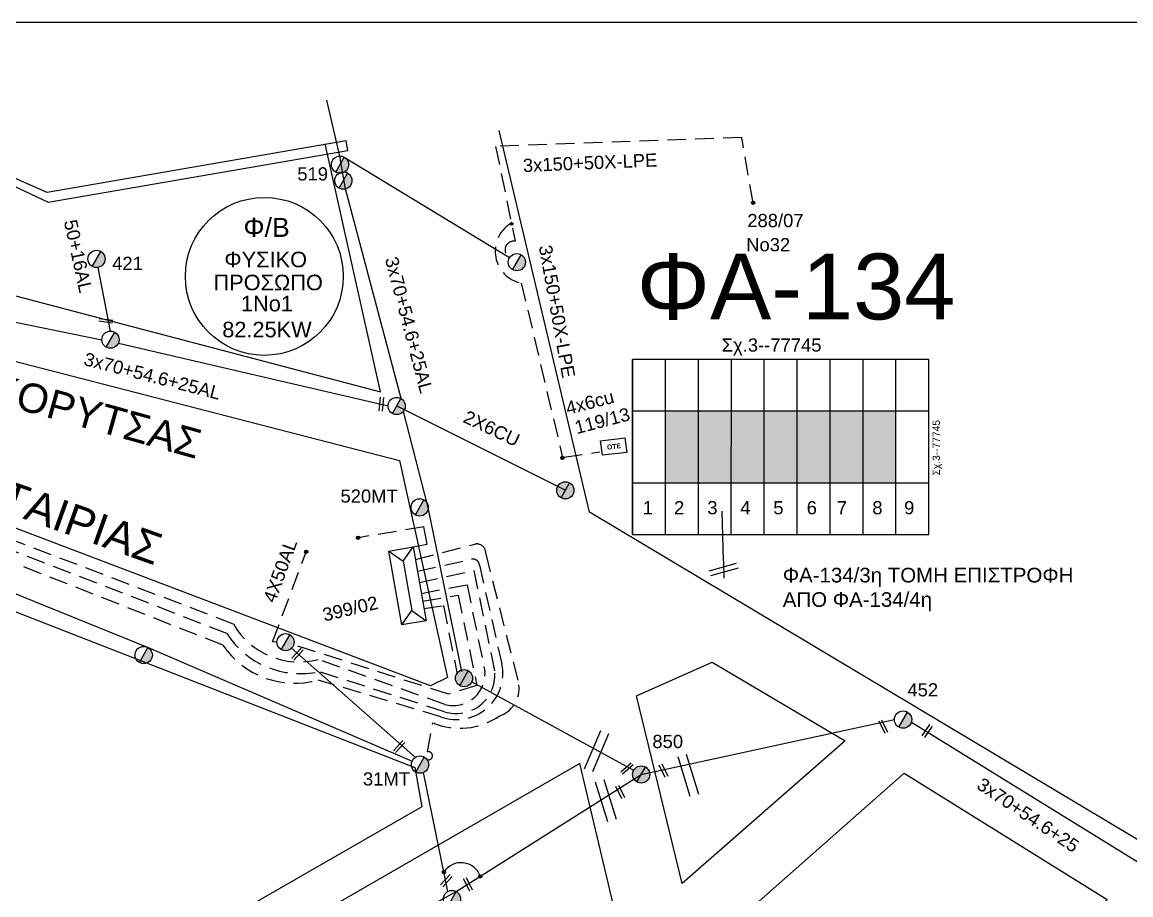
# Model space of a CAD drawing. Header units: millimetres. Extents: x -2449 to 9266, y 48 to 3905.
# Drawn here: x 7285.4 to 7436.9, y 3768.2 to 3887.4 of the extents above; entities that cross this region are included whole.
import ezdxf
from ezdxf.enums import TextEntityAlignment as Align

# ---------------------------------------------------------------- set-up
doc = ezdxf.new("R2010")
doc.units = ezdxf.units.MM
doc.linetypes.add('DASHED', pattern=[19.05, 12.7, -6.35])
for name, color, linetype in [('Pillar OTE', 7, 'Continuous'), ('Άγνωστα', 7, 'Continuous'), ('Ασφαλειοκιβώτια Χ.Τ 9 αναχωρήσεων', 7, 'Continuous'), ('Γυμνά εναέρια ΧΤ (3Φ)   4x50AL', 7, 'Continuous'), ('Επιγραφές - Σχήματα', 7, 'Continuous'), ('Καλώδια ΧΤ    2Χ6 CU', 7, 'SYN_LINE'), ('Καλώδια ΧΤ   3x150AL+50XLPE', 7, 'DASHED'), ('Μηχανική τομή', 7, 'Continuous'), ('Στύλος Ξύλινος', 7, 'Continuous'), ('Στύλος Ξύλινος @ 1', 7, 'Continuous'), ('Στύλος ΦΜ', 7, 'Continuous'), ('Στύλος ΦΜ @ 1', 7, 'Continuous'), ('Συνδέσεις', 7, 'Continuous'), ('Συνεστραμμένα ΧΤ   3x70+54.6+25 AL', 7, 'SYN_LINE'), ('Τομή', 7, 'Continuous'), ('Υποσταθμός πόλεως', 7, 'Continuous'), ('Υπόβαθρο ΔΕΗ', 7, 'Continuous'), ('Υπόγεια Καλώδια Δικτύου ΧΤ   .075', 7, 'DASHED'), ('Υπόγεια καλώδια Παροχών ΧΤ   4x6', 7, 'DASHED')]:
    doc.layers.add(name, color=color, linetype=linetype)
doc.styles.add('ar', font='arial.ttf')
doc.styles.add('arial', font='arial.ttf')
doc.styles.get("Standard").update_dxf_attribs({"font": 'arial.ttf'})
doc.linetypes.add('SYN_LINE', pattern='A,0.5,-0.0001,["/\\/\\/\\/",Standard,S=0.1,R=0,X=0,Y=-0.05],-0.25', length=0.7501)

# ---------------------------------------------------------------- blocks, each defined once
blk = doc.blocks.new('ΥΠΑΡΧΩΝ ΤΣΙΜΕΝΤΕΝΙΟΣ ΣΤΥΛΟΣ')
at = {"layer": 'Στύλος ΦΜ'}
blk.add_hatch(color=7, dxfattribs=at).paths.add_polyline_path([(-1.29, -2.28, 0.574793), (2.62, 0, 0.268822), (1.3, 2.27)])
at = {"layer": 'Στύλος ΦΜ', "color": 7}
blk.add_line((-1.29, -2.28), (1.3, 2.27), dxfattribs=at)
blk.add_circle((0, 0), 2.62, dxfattribs=at)
at = {"layer": 'Στύλος ΦΜ', "flags": 4}
for tag, p in [('ΑΡΙΘΜΟΣ', (-4.68, 8.05)), ('ΤΥΠΟΣ', (-4.91, 3.03))]:
    blk.add_attdef(tag, p, '', height=4, dxfattribs=at)
blk = doc.blocks.new('ΥΠΑΡΧΩΝ ΞΥΛΙΝΟΣ ΣΤΥΛΟΣ')
at = {"layer": 'Στύλος Ξύλινος'}
h = blk.add_hatch(color=7, dxfattribs=at)
h.paths.add_polyline_path([(-2.62, 0, 0.270008), (-1.29, -2.28), (1.3, 2.27, 0.576266)])
h.paths.add_polyline_path([(-1.29, -2.28, 0.574793), (2.62, 0, 0.268822), (1.3, 2.27)])
at = {"layer": 'Στύλος Ξύλινος', "color": 7}
blk.add_line((-1.29, -2.28), (1.3, 2.27), dxfattribs=at)
blk.add_circle((0, 0), 2.62, dxfattribs=at)
at = {"layer": 'Στύλος Ξύλινος', "flags": 4}
for tag, p in [('ΑΡΙΘΜΟΣ', (-4.91, 8.6)), ('ΤΥΠΟΣ', (-4.85, 3.39))]:
    blk.add_attdef(tag, p, '', height=4, dxfattribs=at)
blk = doc.blocks.new('ΥΠΟΣΤΑΘΜΟΣ ΠΟΛΕΩΣ')
at = {"layer": 'Υποσταθμός πόλεως', "linetype": 'Continuous', "ltscale": 40}
blk.add_lwpolyline([(-8.57, 2.82), (8.57, 2.82), (8.57, -2.82), (-8.57, -2.82)], close=True, dxfattribs=at)
for points in [[(-5.75, 0), (-8.57, 2.82)], [(5.75, 0), (8.57, 2.82)], [(-8.57, -2.82), (-5.75, 0)], [(-5.75, 0), (5.75, 0)], [(8.57, -2.82), (5.75, 0)]]:
    blk.add_lwpolyline(points, dxfattribs=at)
at = {"layer": 'Υποσταθμός πόλεως', "linetype": 'SYN_LINE', "ltscale": 40, "flags": 1}
for tag, p in [('ΜΕΤΑΣΧΗΜΑΤΙΣΜΟΣ', (10.6, 2.39)), ('ΙΣΧΥΣ', (10.58, -0.41)), ('ΑΡΙΘΜΟΣ', (10.7, -3.13))]:
    blk.add_attdef(tag, p, '', height=1.8, dxfattribs=at)
blk = doc.blocks.new('ΜΗΧΑΝΙΚΗ ΤΟΜΗ')
at = {"layer": 'Μηχανική τομή', "ltscale": 40}
for p, q in [((-1.89, 0.78), (1.89, 0.78)), ((1.89, 0), (-1.89, 0))]:
    blk.add_line(p, q, dxfattribs=at)
blk = doc.blocks.new('ΤΟΜΗ')
at = {"layer": 'Τομή', "ltscale": 40}
for p, q in [((-5.68, 0), (5.68, 0)), ((5.68, -2.33), (-5.68, -2.33))]:
    blk.add_line(p, q, dxfattribs=at)
blk = doc.blocks.new('ΑΣΦΑΛΕΙΟΚΙΒΩΤΙΟ ΥΠΟΣΤΑΘΜΟΥ 9 ΑΝΑΧΩΡΗΣΕΩΝ')
at = {"layer": 'Ασφαλειοκιβώτια Χ.Τ 9 αναχωρήσεων', "ltscale": 40}
for p, q in [((-23.8, 40.36), (24.02, 40.36)), ((-9.72, 40.36), (-9.72, -40.64)), ((9.94, 40.36), (9.94, -40.64)), ((-23.8, 31.36), (24.02, 31.36)), ((-23.8, 22.36), (24.02, 22.36)), ((-23.8, 13.36), (24.02, 13.36)), ((-23.8, 4.36), (24.02, 4.36)), ((-23.8, -4.64), (24.02, -4.64)), ((-23.8, -13.64), (24.02, -13.64)), ((-23.8, -22.64), (24.02, -22.64)), ((-23.8, -31.64), (24.02, -31.64))]:
    blk.add_line(p, q, dxfattribs=at)
at = {"layer": 'Ασφαλειοκιβώτια Χ.Τ 9 αναχωρήσεων'}
blk.add_lwpolyline([(-23.8, -40.64), (24.02, -40.64), (24.02, 40.36), (-23.8, 40.36)], close=True, dxfattribs=at)
for s, p in [('1', (-18.29, 37.57)), ('2', (-18.29, 29)), ('3', (-18.29, 19.93)), ('4', (-18.29, 10.91)), ('5', (-18.29, 1.89)), ('6', (-18.29, -7.24)), ('7', (-18.29, -15.48)), ('8', (-18.29, -25.17)), ('9', (-18.29, -33.86))]:
    blk.add_text(s, height=3.6, rotation=270, dxfattribs=at).set_placement(p)
at = {"layer": 'Ασφαλειοκιβώτια Χ.Τ 9 αναχωρήσεων', "ltscale": 40}
for tag, height, p in [('ΟΝΟΜΑ', 5, (-0.16, 44.31)), ('ΚΕΙΜΕΝΟ 1', 2, (17.06, 35.59)), ('ΚΕΙΜΕΝΟ 2', 2, (17.06, 26.88)), ('ΚΕΙΜΕΝΟ 3', 2, (17.06, 17.69)), ('ΚΕΙΜΕΝΟ 4', 2, (17.06, 8.71)), ('ΚΕΙΜΕΝΟ 5', 2, (17.06, -0.13)), ('ΚΕΙΜΕΝΟ 6', 2, (17.06, -9.05)), ('ΚΕΙΜΕΝΟ 7', 2, (17.06, -18.13)), ('ΚΕΙΜΕΝΟ 8', 2, (17.06, -26.85)), ('ΚΕΙΜΕΝΟ 9', 2, (17.06, -35.99)), ('ΣΧ', 2, (-0.1, -42.64))]:
    blk.add_attdef(tag, text='', height=height, dxfattribs=at).set_placement(p, align=Align.MIDDLE_CENTER)
blk = doc.blocks.new('_ΣΥΝΔΕΣΗ')
at = {"layer": 'Συνδέσεις', "linetype": 'SYN_LINE', "ltscale": 40}
blk.add_hatch(color=256, dxfattribs=at).paths.add_polyline_path([(0.5, -0.01, 1), (-0.5, -0.01, 1)])
at = {"layer": 'Συνδέσεις'}
blk.add_circle((0, -0.01), 0.5, dxfattribs=at)
blk = doc.blocks.new('TSONTA XT1')
at = {"ltscale": 40}
h = blk.add_hatch(color=256, dxfattribs=at)
h.dxf.hatch_style = 1
h.paths.add_polyline_path([(595.96, 2487.66), (597.07, 2488.77), (595.96, 2489.87), (594.85, 2488.77)])
blk.add_lwpolyline([(594.85, 2488.77), (595.96, 2489.87), (597.07, 2488.77), (595.96, 2487.66)], close=True, dxfattribs=at)
blk = doc.blocks.new('PILLAR ΟΤΕ')
at = {"layer": 'Pillar OTE', "ltscale": 40}
blk.add_lwpolyline([(-3.31, 2.02), (3.39, 2.02), (3.39, -1.99), (-3.31, -1.99)], close=True, dxfattribs=at)
at = {"layer": 'Pillar OTE', "insert": (-1.81, 0.71), "char_height": 1.3575, "width": 109.961, "attachment_point": 1}
blk.add_mtext('{\\fArial|b1|i0|c161|p34;OTE}', dxfattribs=at)
blk = doc.blocks.new('τομή_')
at = {"layer": 'Επιγραφές - Σχήματα'}
for p, q in [((-1.287, -0.22), (0.131, 0.749)), ((-1.08, -0.463), (0.339, 0.506)), ((-0.662, 0.625), (-0.294, -0.367))]:
    blk.add_line(p, q, dxfattribs=at)

msp = doc.modelspace()

# ---------------------------------------------------------------- hatches: boundary and pattern name
at = {"layer": 'Ασφαλειοκιβώτια Χ.Τ 9 αναχωρήσεων', "ltscale": 40}
for color, points in [(6, [(7377.79, 3834.27), (7373.29, 3834.27), (7373.29, 3824.45), (7377.79, 3824.45)]), (2, [(7382.34, 3834.27), (7377.84, 3834.27), (7377.84, 3824.45), (7382.34, 3824.45)]), (151, [(7386.79, 3834.27), (7382.29, 3834.27), (7382.29, 3824.45), (7386.79, 3824.45)]), (85, [(7391.29, 3834.27), (7386.79, 3834.27), (7386.79, 3824.45), (7391.29, 3824.45)]), (62, [(7395.79, 3834.27), (7391.29, 3834.27), (7391.29, 3824.45), (7395.79, 3824.45)]), (30, [(7400.29, 3834.27), (7395.79, 3834.27), (7395.79, 3824.45), (7400.29, 3824.45)]), (1, [(7404.79, 3834.27), (7400.29, 3834.27), (7400.29, 3824.45), (7404.79, 3824.45)])]:
    msp.add_hatch(color=color, dxfattribs=at).paths.add_polyline_path(points)

# ---------------------------------------------------------------- linework, layer by layer
at = {"layer": 'Άγνωστα', "color": 6, "linetype": 'SYN_LINE', "ltscale": 20}
for points in [[(7328.82, 3869.11), (7327.03, 3876.75)], [(7329.59, 3864.61), (7328.82, 3869.11)], [(7337.16, 3835.97), (7329.59, 3864.61)], [(7345.47, 3798.67), (7340.89, 3821.09)]]:
    msp.add_lwpolyline(points, dxfattribs=at)
at = {"layer": 'Άγνωστα', "linetype": 'SYN_LINE', "ltscale": 20}
msp.add_lwpolyline([(7297.46, 3845.19), (7295.77, 3853.89)], dxfattribs=at)
at = {"layer": 'Άγνωστα', "color": 6, "linetype": 'SYN_LINE', "ltscale": 15}
msp.add_lwpolyline([(7340.89, 3821.09), (7337.48, 3834.2)], dxfattribs=at)
at = {"layer": 'Άγνωστα', "color": 6, "linetype": 'DASHED', "ltscale": 0.2}
msp.add_lwpolyline([(7340.29, 3807.28), (7342.97, 3807.68), (7344.84, 3798.3)], dxfattribs=at)
at = {"layer": 'Άγνωστα', "color": 151, "linetype": 'SYN_LINE', "ltscale": 20}
msp.add_lwpolyline([(7339.12, 3786.94), (7322.13, 3801.9)], dxfattribs=at)
at = {"layer": 'Γυμνά εναέρια ΧΤ (3Φ)   4x50AL', "color": 2, "linetype": 'DASHED', "ltscale": 0.2}
for points in [[(7320.2, 3802.68), (7319.6, 3802.72), (7324.21, 3815.03)], [(7340.12, 3808.27), (7344.95, 3809.12), (7347.52, 3796.77), (7343.64, 3795.58), (7322.5, 3802.32)]]:
    msp.add_lwpolyline(points, dxfattribs=at)
at = {"layer": 'Επιγραφές - Σχήματα', "color": 6, "linetype": 'SYN_LINE', "ltscale": 20}
msp.add_line((7329.41, 3868.95), (7351.98, 3855.22), dxfattribs=at)
at = {"layer": 'Επιγραφές - Σχήματα'}
msp.add_lwpolyline([(7022.92, 3887.4), (9025.82, 3887.4), (9025.82, 2893.51), (7022.92, 2893.51)], close=True, dxfattribs=at)
at = {"layer": 'Επιγραφές - Σχήματα', "color": 1, "linetype": 'DASHED', "ltscale": 0.2}
msp.add_lwpolyline([(7338.83, 3815.7), (7340.74, 3816.05), (7340.29, 3818.45), (7331.29, 3816.95)], dxfattribs=at)
at = {"layer": 'Επιγραφές - Σχήματα', "color": 85, "linetype": 'Continuous', "ltscale": 0.2}
msp.add_lwpolyline([(7371.11, 3746.01), (7361.62, 3786.12), (7304.48, 3753.16)], dxfattribs=at)
at = {"layer": 'Επιγραφές - Σχήματα', "color": 202}
msp.add_circle((7318.48, 3852.66), 10.79, dxfattribs=at)
at = {"layer": 'Επιγραφές - Σχήματα', "color": 7, "linetype": 'Continuous', "ltscale": 0.15}
msp.add_arc((7345.37, 3769.77), 2.78, 18.8976, 147.9141, dxfattribs=at)
at = {"layer": 'Καλώδια ΧΤ    2Χ6 CU', "color": 6, "ltscale": 20}
msp.add_line((7336.57, 3834.95), (7359.63, 3823.43), dxfattribs=at)
at = {"layer": 'Καλώδια ΧΤ   3x150AL+50XLPE', "color": 6, "linetype": 'DASHED', "ltscale": 0.2}
for points in [[(7385.28, 3862.72), (7383.72, 3871.63), (7350.09, 3870.43), (7352.76, 3857.47, 0.827743), (7351.98, 3855.22)], [(7352.06, 3859.82, 0.675482), (7353.6, 3851.75), (7359.2, 3828.07)]]:
    msp.add_lwpolyline(points, format="xyb", dxfattribs=at)
at = {"layer": 'Συνεστραμμένα ΧΤ   3x70+54.6+25 AL', "color": 6, "ltscale": 20}
for p, q in [((7264.42, 3850.45), (7296.28, 3844.01)), ((7298.54, 3843.53), (7335.39, 3834.95))]:
    msp.add_line(p, q, dxfattribs=at)
at = {"layer": 'Συνεστραμμένα ΧΤ   3x70+54.6+25 AL', "color": 85, "ltscale": 20}
msp.add_line((7369.98, 3784.6), (7404.59, 3792.1), dxfattribs=at)
at = {"layer": 'Συνεστραμμένα ΧΤ   3x70+54.6+25 AL', "color": 151, "ltscale": 20}
for p, q in [((7343.56, 3768.6), (7340.24, 3784.88)), ((7344.72, 3768.59), (7369.98, 3784.6))]:
    msp.add_line(p, q, dxfattribs=at)
at = {"layer": 'Συνεστραμμένα ΧΤ   3x70+54.6+25 AL', "color": 62, "ltscale": 20}
msp.add_line((7325.39, 3758.04), (7344.72, 3768.59), dxfattribs=at)
at = {"layer": 'Συνεστραμμένα ΧΤ   3x70+54.6+25 AL', "color": 151, "linetype": 'SYN_LINE', "ltscale": 20}
msp.add_lwpolyline([(7251.62, 3820.97), (7267.71, 3816.05), (7302.59, 3801.94), (7338.68, 3786.42)], dxfattribs=at)
at = {"layer": 'Συνεστραμμένα ΧΤ   3x70+54.6+25 AL', "color": 6, "linetype": 'SYN_LINE', "ltscale": 20}
msp.add_lwpolyline([(7346.84, 3797.26), (7368.94, 3785.17)], dxfattribs=at)
at = {"layer": 'Συνεστραμμένα ΧΤ   3x70+54.6+25 AL', "color": 85, "linetype": 'SYN_LINE', "ltscale": 20}
msp.add_lwpolyline([(7406.9, 3791.77), (7446.08, 3767.57), (7487.58, 3742.75)], dxfattribs=at)
at = {"layer": 'Υπόβαθρο ΔΕΗ'}
for points in [[(7441.14, 3773.71), (7362.93, 3820.43), (7350.58, 3872.6)], [(7278.38, 3867.78), (7288.95, 3862.79), (7329.91, 3869.86), (7329.66, 3871.19), (7288.79, 3864.12), (7278.72, 3868.53), (7278.38, 3867.78)], [(7278.29, 3867.69), (7272.34, 3853.17), (7334.35, 3836.88), (7326.78, 3870.75)], [(7261.44, 3827), (7268.83, 3845.08), (7336.97, 3827.49), (7343.5, 3797.87), (7341.18, 3796.7), (7261.44, 3827)], [(7249.35, 3820.21), (7234.94, 3783.86), (7242.85, 3780.73), (7257.39, 3817.39), (7339.03, 3785.57), (7340, 3780.18), (7246.76, 3726.61), (7175.27, 3768.78), (7181.1, 3784.76), (7211.71, 3768.13), (7234.76, 3825.12), (7249.35, 3820.21)], [(7381.22, 3813.81), (7381.03, 3820.59)], [(7369.33, 3795.34), (7379.7, 3799.96), (7397.87, 3789.19), (7375.59, 3769.7), (7369.33, 3795.34)], [(7377.55, 3759.72), (7405.92, 3784.8), (7433.67, 3767.51), (7394.49, 3730.24), (7384.68, 3731.42), (7377.55, 3759.72)]]:
    msp.add_lwpolyline(points, dxfattribs=at)
for points in [[(7404.27, 3648.93), (7421.72, 3667.81), (7431.76, 3677.07), (7443.51, 3686.58), (7464.92, 3699.49), (7497.95, 3714.14), (7510.04, 3718.93), (7517.99, 3722.21), (7529.76, 3726.12), (7550.93, 3733.38), (7568.75, 3742.03), (7585.35, 3754.22), (7596.66, 3767.02), (7608.61, 3789.37), (7621.89, 3818.57), (7635.83, 3836.7), (7645.72, 3843.74), (7653.79, 3847.98), (7661.65, 3854.43), (7669.62, 3865.78), (7671.58, 3874.62), (7671.36, 3884.31)], [(7412.11, 3606.42), (7416.53, 3607.05), (7431.36, 3612.33), (7440.3, 3616.21), (7450.9, 3622.78), (7462.77, 3629.69), (7476.11, 3636.87), (7485.9, 3642.79), (7491.76, 3648.31), (7500.22, 3654.85), (7509.4, 3662.32), (7516.92, 3666.89), (7523.83, 3669.71), (7534.16, 3670.44), (7543.19, 3668.89), (7555.72, 3669.06), (7566.31, 3671.61), (7575.08, 3676.69), (7581.47, 3682.2), (7590.5, 3690.02), (7595.66, 3696.23), (7599.38, 3701.29), (7604.59, 3711.48), (7611.02, 3722.43), (7616.38, 3732.73), (7620, 3742.87), (7622.23, 3752.66), (7625.31, 3764.72), (7629.4, 3775.55), (7632.53, 3782.28), (7635.35, 3789.46), (7639.01, 3795.63), (7645.92, 3804.13), (7652.51, 3809.39), (7661.54, 3814.97), (7670.8, 3819.96), (7679.81, 3825.91), (7689.25, 3832.45), (7694.94, 3835.94), (7702.93, 3841.38), (7709.22, 3845.63), (7715.92, 3850.88), (7722.91, 3855.43), (7734.55, 3862.9), (7742.31, 3869.04), (7748.33, 3874.23), (7752.5, 3878.93), (7756.62, 3883.58)]]:
    msp.add_spline(points, degree=3, dxfattribs=at)
at = {"layer": 'Υπόγεια Καλώδια Δικτύου ΧΤ   .075', "color": 30, "linetype": 'DASHED', "ltscale": 0.2}
for points in [[(7314.27, 3805.15), (7253.25, 3828.35), (7250.57, 3822.78), (7204.57, 3842.33), (7202.8, 3840.35)], [(7339.93, 3809.35), (7346.18, 3810.53), (7348.63, 3798.65)], [(7343.16, 3794.17), (7325.84, 3800.31)]]:
    msp.add_lwpolyline(points, dxfattribs=at)
at = {"layer": 'Υπόγεια Καλώδια Δικτύου ΧΤ   .075', "color": 62, "linetype": 'DASHED', "ltscale": 0.2}
for points in [[(7313.35, 3803.87), (7251.99, 3827.57), (7251.53, 3826.54, -0.47133), (7247.65, 3825.01), (7240.16, 3828.11, 0.214775), (7234.9, 3827.92)], [(7349.98, 3798.56, -0.52843), (7343.1, 3793.18), (7325.99, 3798.65)]]:
    msp.add_lwpolyline(points, format="xyb", dxfattribs=at)
at = {"layer": 'Υπόγεια Καλώδια Δικτύου ΧΤ   .075', "color": 85, "linetype": 'DASHED', "ltscale": 0.2}
for points in [[(7312.82, 3802.28), (7254.31, 3825.26), (7253.22, 3823.08), (7253.22, 3821.21), (7251.61, 3820.77)], [(7342.62, 3792.47), (7325.84, 3797.51)]]:
    msp.add_lwpolyline(points, dxfattribs=at)
at = {"layer": 'Υπόγεια Καλώδια Δικτύου ΧΤ   .075', "color": 151, "linetype": 'DASHED', "ltscale": 0.2}
for points in [[(7339.13, 3813.97), (7347.23, 3816.06, -0.530168), (7348.73, 3814.74), (7353.28, 3796.85, -0.355136), (7350.56, 3792.57)], [(7340.73, 3786.62, 1.323894), (7340.76, 3787.7), (7341.52, 3791.65, 0.253791), (7350.56, 3792.57)]]:
    msp.add_lwpolyline(points, format="xyb", dxfattribs=at)
at = {"layer": 'Υπόγεια Καλώδια Δικτύου ΧΤ   .075', "color": 85, "linetype": 'DASHED', "ltscale": 0.2}
msp.add_lwpolyline([(7339.41, 3812.39), (7346.8, 3814.02, -0.464947), (7347.87, 3813.2), (7350.95, 3799.71)], format="xyb", dxfattribs=at)
at = {"layer": 'Υπόγεια Καλώδια Δικτύου ΧΤ   .075', "color": 62, "linetype": 'DASHED', "ltscale": 0.2}
msp.add_lwpolyline([(7339.67, 3810.85), (7347.09, 3812.45), (7349.98, 3798.56)], dxfattribs=at)
at = {"layer": 'Υπόγεια Καλώδια Δικτύου ΧΤ   .075', "color": 30, "linetype": 'DASHED', "ltscale": 0.2}
for centre, radius, start, end in [((7323.22, 3810.31), 10.33, 209.9398, 284.6908), ((7344.28, 3798.38), 4.36, 255.0531, 3.4825)]:
    msp.add_arc(centre, radius, start, end, dxfattribs=at)
at = {"layer": 'Υπόγεια Καλώδια Δικτύου ΧΤ   .075', "color": 62, "linetype": 'DASHED', "ltscale": 0.2}
msp.add_arc((7323.43, 3810.38), 12, 212.8563, 282.32, dxfattribs=at)
at = {"layer": 'Υπόγεια Καλώδια Δικτύου ΧΤ   .075', "color": 85, "linetype": 'DASHED', "ltscale": 0.2}
for centre, radius, start, end in [((7322.64, 3808.94), 11.87, 214.0961, 285.619), ((7344.75, 3798.43), 6.33, 250.352, 11.6342)]:
    msp.add_arc(centre, radius, start, end, dxfattribs=at)
at = {"layer": 'Υπόγεια καλώδια Παροχών ΧΤ   4x6', "color": 6, "linetype": 'DASHED', "ltscale": 0.2}
msp.add_lwpolyline([(7359.4, 3827.98), (7364.31, 3828.67)], dxfattribs=at)

# ---------------------------------------------------------------- block references
at = {"layer": 'Pillar OTE', "xscale": 0.5, "yscale": 0.5, "zscale": 0.5, "rotation": 6.949503959636649}
msp.add_blockref('PILLAR ΟΤΕ', (7366.2, 3829.4), dxfattribs=at)
at = {"layer": 'Ασφαλειοκιβώτια Χ.Τ 9 αναχωρήσεων'}
ref = msp.add_blockref('ΑΣΦΑΛΕΙΟΚΙΒΩΤΙΟ ΥΠΟΣΤΑΘΜΟΥ 9 ΑΝΑΧΩΡΗΣΕΩΝ', (7388.98, 3829.3), dxfattribs=dict(at, xscale=0.5, yscale=0.5, zscale=0.5, rotation=89.99529018050737))
ref.add_attrib('ΣΧ', 'Σχ.3--77745', dxfattribs={"ltscale": 40, "height": 1, "rotation": 89.9953}).set_placement((7410.3, 3829.25), align=Align.MIDDLE_CENTER)
at = {"layer": 'Επιγραφές - Σχήματα', "xscale": 2.271555690548291, "yscale": 2.271555690548291, "zscale": 2.271555690548291, "rotation": 341.2618206896464}
msp.add_blockref('τομή_', (7382.18, 3811.98), dxfattribs=at)
at = {"layer": 'Μηχανική τομή'}
for p, xscale, yscale, zscale, rotation in [((7296.79, 3846.41), 0.4999999999999997, 0.4999999999999997, 0.4999999999999997, 352.7502968959839), ((7334.66, 3835.19), 0.4999999999999992, 0.4999999999999992, 0.4999999999999992, 84.74284045214914), ((7322.88, 3801.19), 0.4999999999999984, 0.4999999999999984, 0.4999999999999984, 227.0484003890054), ((7402.9, 3791.04), 0.4999999999999993, 0.4999999999999993, 0.4999999999999993, 295.8780540185555), ((7408.9, 3790.65), 0.5000000000000006, 0.5000000000000006, 0.5000000000000006, 235.481021080113), ((7336.77, 3788.54), 0.4999999999999997, 0.4999999999999997, 0.4999999999999997, 227.0484003890053), ((7367.9, 3785.57), 0.4999999999999998, 0.4999999999999998, 0.4999999999999998, 221.3160892234295), ((7372.85, 3785.03), 0.4999999999999993, 0.4999999999999993, 0.4999999999999993, 295.8780540185555), ((7366.93, 3782.13), 0.4999999999999993, 0.4999999999999993, 0.4999999999999993, 295.8780540185555), ((7343.22, 3770.22), 0.4999999999999994, 0.4999999999999994, 0.4999999999999994, 227.0484003890053), ((7346.13, 3769.49), 0.4999999999999999, 0.4999999999999999, 0.4999999999999999, 296.5928628594707)]:
    msp.add_blockref('ΜΗΧΑΝΙΚΗ ΤΟΜΗ', p, dxfattribs=dict(at, xscale=xscale, yscale=yscale, zscale=zscale, rotation=rotation))
at = {"layer": 'Στύλος Ξύλινος @ 1', "ltscale": 40, "xscale": 0.4499999999998181, "yscale": 0.4499999999998181, "zscale": 0.4499999999998181}
for p in [(7359.62, 3823.43), (7345.77, 3797.76)]:
    msp.add_blockref('ΥΠΑΡΧΩΝ ΞΥΛΙΝΟΣ ΣΤΥΛΟΣ', p, dxfattribs=at)
at = {"layer": 'Στύλος Ξύλινος @ 1', "ltscale": 40}
ref = msp.add_blockref('ΥΠΑΡΧΩΝ ΞΥΛΙΝΟΣ ΣΤΥΛΟΣ', (7369.98, 3784.6), dxfattribs=dict(at, xscale=0.4499999999998181, yscale=0.4499999999998181, zscale=0.4499999999998181))
ref.add_attrib('ΤΥΠΟΣ', '850', (7371.51, 3788.21), dxfattribs={"layer": 'Στύλος Ξύλινος', "height": 1.8, "flags": 4})
at = {"layer": 'Στύλος ΦΜ @ 1', "ltscale": 40, "xscale": 0.4499999999998181, "yscale": 0.4499999999998181, "zscale": 0.4499999999998181}
for p in [(7328.82, 3867.93), (7352.99, 3854.6), (7297.46, 3844.01), (7336.57, 3834.95), (7321.38, 3802.68), (7302, 3800.92)]:
    msp.add_blockref('ΥΠΑΡΧΩΝ ΤΣΙΜΕΝΤΕΝΙΟΣ ΣΤΥΛΟΣ', p, dxfattribs=at)
at = {"layer": 'Στύλος ΦΜ @ 1', "ltscale": 40}
ref = msp.add_blockref('ΥΠΑΡΧΩΝ ΤΣΙΜΕΝΤΕΝΙΟΣ ΣΤΥΛΟΣ', (7329.28, 3865.75), dxfattribs=dict(at, xscale=0.4499999999998181, yscale=0.4499999999998181, zscale=0.4499999999998181))
ref.add_attrib('ΤΥΠΟΣ', '519', (7322.99, 3865.77), dxfattribs={"layer": 'Στύλος ΦΜ', "height": 1.8, "flags": 4})
ref = msp.add_blockref('ΥΠΑΡΧΩΝ ΤΣΙΜΕΝΤΕΝΙΟΣ ΣΤΥΛΟΣ', (7295.55, 3855.05), dxfattribs=dict(at, xscale=0.4499999999998181, yscale=0.4499999999998181, zscale=0.4499999999998181))
ref.add_attrib('ΤΥΠΟΣ', '421', (7297.69, 3853.54), dxfattribs={"layer": 'Στύλος ΦΜ', "height": 1.8, "flags": 4})
ref = msp.add_blockref('ΥΠΑΡΧΩΝ ΤΣΙΜΕΝΤΕΝΙΟΣ ΣΤΥΛΟΣ', (7339.71, 3821.09), dxfattribs=dict(at, xscale=0.4499999999998181, yscale=0.4499999999998181, zscale=0.4499999999998181))
ref.add_attrib('ΤΥΠΟΣ', '520ΜΤ', (7328.89, 3821.74), dxfattribs={"layer": 'Στύλος ΦΜ', "height": 1.8, "flags": 4})
ref = msp.add_blockref('ΥΠΑΡΧΩΝ ΤΣΙΜΕΝΤΕΝΙΟΣ ΣΤΥΛΟΣ', (7405.77, 3792.1), dxfattribs=dict(at, xscale=0.4499999999998181, yscale=0.4499999999998181, zscale=0.4499999999998181))
ref.add_attrib('ΤΥΠΟΣ', '452', (7406.36, 3795.27), dxfattribs={"layer": 'Στύλος ΦΜ', "height": 1.8, "flags": 4})
ref = msp.add_blockref('ΥΠΑΡΧΩΝ ΤΣΙΜΕΝΤΕΝΙΟΣ ΣΤΥΛΟΣ', (7339.76, 3785.95), dxfattribs=dict(at, xscale=0.4499999999998181, yscale=0.4499999999998181, zscale=0.4499999999998181))
ref.add_attrib('ΤΥΠΟΣ', '31ΜΤ', (7331.96, 3783.09), dxfattribs={"layer": 'Στύλος ΦΜ', "height": 1.8, "flags": 4})
ref = msp.add_blockref('ΥΠΑΡΧΩΝ ΤΣΙΜΕΝΤΕΝΙΟΣ ΣΤΥΛΟΣ', (7344.13, 3767.57), dxfattribs=dict(at, xscale=0.4499999999998181, yscale=0.4499999999998181, zscale=0.4499999999998181))
ref.add_attrib('ΤΥΠΟΣ', '32ΜΤ', (7342.09, 3761.97), dxfattribs={"layer": 'Στύλος ΦΜ', "height": 1.8, "flags": 4})
at = {"layer": 'Συνδέσεις', "xscale": 0.4500000000000455, "yscale": 0.4500000000000455, "zscale": 0.4500000000000455}
for p in [(7385.28, 3862.73), (7359.22, 3827.86), (7331.29, 3816.95), (7324.21, 3815.04), (7343.02, 3771.25), (7348, 3770.68)]:
    msp.add_blockref('_ΣΥΝΔΕΣΗ', p, dxfattribs=at)
at = {"layer": 'Συνδέσεις', "xscale": 0.2, "yscale": 0.2, "zscale": 0.2, "rotation": 10.96310073145944}
msp.add_blockref('TSONTA XT1', (7329.92, 3348.52), dxfattribs=at)
at = {"layer": 'Τομή'}
for p, xscale, yscale, zscale, rotation in [((7363.34, 3788.01), 0.4999999999999993, 0.4999999999999993, 0.4999999999999993, 67.07014313651277), ((7375.86, 3784.3), 0.4999999999999909, 0.4999999999999909, 0.4999999999999909, 107.1431487511088), ((7364.59, 3780.85), 0.4999999999999909, 0.4999999999999909, 0.4999999999999909, 107.1431487511088)]:
    msp.add_blockref('ΤΟΜΗ', p, dxfattribs=dict(at, xscale=xscale, yscale=yscale, zscale=zscale, rotation=rotation))
at = {"layer": 'Υποσταθμός πόλεως', "xscale": 0.5974286311571977, "yscale": 0.5974286311571977, "zscale": 0.5974286311571977, "rotation": 279.8261393077919}
msp.add_blockref('ΥΠΟΣΤΑΘΜΟΣ ΠΟΛΕΩΣ', (7338.05, 3810.37), dxfattribs=at)

# ---------------------------------------------------------------- texts
at = {"layer": 'Άγνωστα', "linetype": 'SYN_LINE', "ltscale": 20, "char_height": 1.8, "attachment_point": 1, "style": 'arial'}
for s, insert, width, rotation in [('50+16AL', (7292.84, 3860.56), 69.1904, 282.3403), ('3x70+54.6+25AL', (7336.69, 3855.51), 22.7693, 284.7333)]:
    msp.add_mtext(s, dxfattribs=dict(at, insert=insert, width=width, rotation=rotation))
at = {"layer": 'Γυμνά εναέρια ΧΤ (3Φ)   4x50AL', "ltscale": 40, "insert": (7318.26, 3808.54), "char_height": 1.8, "width": 69.1904, "attachment_point": 1, "rotation": 69.9504, "style": 'arial'}
msp.add_mtext('4X50AL', dxfattribs=at)
at = {"layer": 'Επιγραφές - Σχήματα', "color": 1, "style": 'ar'}
for s, height, p in [('Φ/Β', 2.599, (7318.79, 3859.41)), ('ΦΥΣΙΚΟ ', 2.126, (7319.08, 3854.97)), ('1No1', 2.126, (7318.84, 3848.93)), ('82.25KW', 2.126, (7318.84, 3845.4))]:
    msp.add_text(s, height=height, dxfattribs=at).set_placement(p, align=Align.MIDDLE)
at = {"layer": 'Επιγραφές - Σχήματα', "linetype": 'SYN_LINE', "ltscale": 20, "char_height": 1.8, "attachment_point": 1, "style": 'arial'}
for s, insert, width, rotation in [('3x150+50X-LPE', (7353.78, 3868.71), 23.6675, 2.4058), ('3x150+50X-LPE', (7357.75, 3857.08), 23.6675, 280.1572), ('\\A1;4x6cu', (7359.49, 3835.47), 69.1904, 14.6784), ('\\A1;119/13', (7360.71, 3832.83), 69.1904, 14.6784), ('\\A1;399/02', (7326.28, 3807.25), 69.1904, 13.3364)]:
    msp.add_mtext(s, dxfattribs=dict(at, insert=insert, width=width, rotation=rotation))
at = {"layer": 'Επιγραφές - Σχήματα', "linetype": 'SYN_LINE', "ltscale": 20, "char_height": 1.8, "width": 69.1904, "attachment_point": 1, "style": 'arial'}
for s, insert in [('288/07', (7384.48, 3861.19)), ('Nο32', (7384.33, 3857.89))]:
    msp.add_mtext(s, dxfattribs=dict(at, insert=insert))
at = {"layer": 'Επιγραφές - Σχήματα', "insert": (7369.35, 3855.78), "char_height": 9, "width": 103.4348, "attachment_point": 1}
msp.add_mtext('ΦΑ-134', dxfattribs=at)
at = {"layer": 'Επιγραφές - Σχήματα', "color": 1, "insert": (7311.54, 3852.89), "char_height": 2.126, "width": 15.3058, "attachment_point": 1}
msp.add_mtext('ΠΡΟΣΩΠΟ', dxfattribs=at)
at = {"layer": 'Επιγραφές - Σχήματα', "linetype": 'Continuous', "insert": (7380.98, 3844.18), "char_height": 1.8, "width": 70.1208, "attachment_point": 1}
msp.add_mtext('Σχ.3--77745', dxfattribs=at)
at = {"layer": 'Επιγραφές - Σχήματα', "char_height": 4, "width": 157.7424, "attachment_point": 1}
for s, insert, rotation in [('ΚΟΡΥΤΣΑΣ', (7281.75, 3839.51), 344.411), ('{\\fArial|b1|i0|c161|p34;Φ\\fArial|b0|i0|c161|p34;\\H1.083x;IΛ.ETAIPIAΣ}', (7268.26, 3830.29), 340.4207)]:
    msp.add_mtext(s, dxfattribs=dict(at, insert=insert, rotation=rotation))
at = {"layer": 'Καλώδια ΧΤ    2Χ6 CU', "ltscale": 0.2, "insert": (7346.28, 3834.43), "char_height": 1.8, "attachment_point": 1, "rotation": 334.6226}
msp.add_mtext_dynamic_manual_height_columns('2X6CU', width=11.5209, gutter_width=12.5, heights=[0], dxfattribs=at)
at = {"layer": 'Καλώδια ΧΤ   3x150AL+50XLPE', "color": 7, "linetype": 'SYN_LINE', "ltscale": 0.15, "insert": (7389.33, 3812.84), "char_height": 2, "attachment_point": 1}
msp.add_mtext_dynamic_manual_height_columns('ΦΑ-134/3η ΤΟΜΗ ΕΠΙΣΤΡΟΦΗ ΑΠΟ ΦΑ-134/4η', width=43.5395, gutter_width=12.5, heights=[0], dxfattribs=at)
at = {"layer": 'Συνεστραμμένα ΧΤ   3x70+54.6+25 AL', "style": 'arial'}
msp.add_text('3x70+54.6+25AL', height=1.8, rotation=345.5313, dxfattribs=at).set_placement((7293.69, 3840.57))
at = {"layer": 'Συνεστραμμένα ΧΤ   3x70+54.6+25 AL', "linetype": 'SYN_LINE', "ltscale": 20, "insert": (7416.68, 3784.29), "char_height": 1.8, "width": 69.1904, "attachment_point": 1, "rotation": 326.1368, "style": 'arial'}
msp.add_mtext('3x70+54.6+25', dxfattribs=at)

doc.saveas('drawing.dxf')
